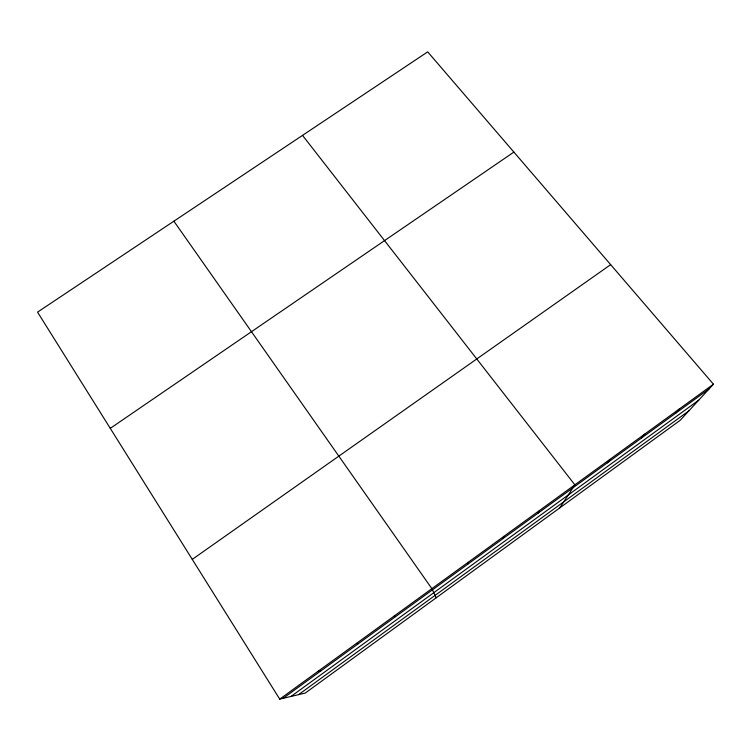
<?xml version="1.0" encoding="UTF-8"?>
<svg xmlns="http://www.w3.org/2000/svg" width="751" height="751" viewBox="0 0 751 751"><rect width="100%" height="100%" fill="white"/><g stroke="black" fill="none" stroke-linecap="round" stroke-linejoin="round"><path stroke-width="1.13" d="M467.967 564.057L468.042 562.386M503.217 538.458L503.93 536.336M538.185 513.055L539.537 510.483M559.842 507.854L574.862 484.827L302.522 135.368M607.334 462.832L609.915 459.377M641.514 438.011L644.696 434.125M675.44 413.379L679.204 409.07M713.45 384.202L680.162 420.325L305.263 693.051L279.719 699.134L37.55 312.134L427.704 51.866L713.45 384.202L279.719 699.134M283.08 698.336L709.104 388.924M291.05 696.43L698.73 400.18M298.569 694.647L688.93 410.816M192.275 559.382L610.657 264.652M110.275 428.352L513.872 152.096M318.227 671.169L320.874 670.878M356.425 643.438L358.368 643.654M394.303 615.933L395.552 616.646M173.885 221.188L431.872 588.653L436.218 597.787"/></g></svg>
